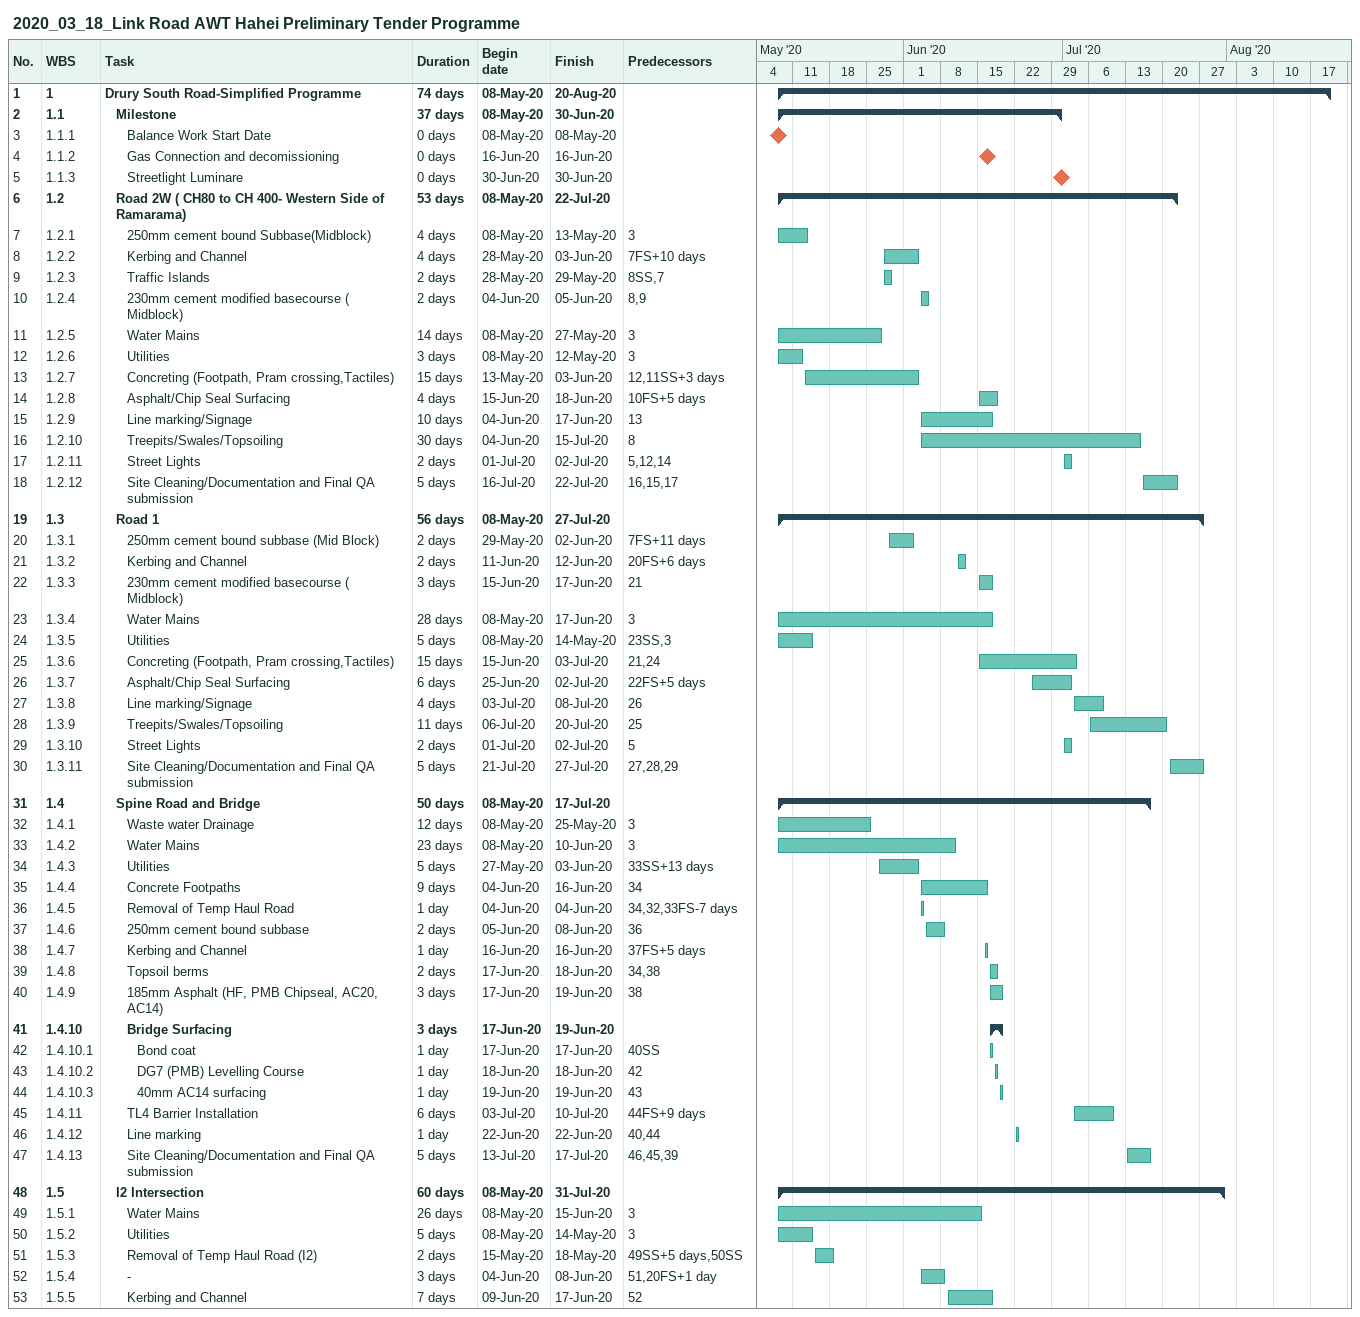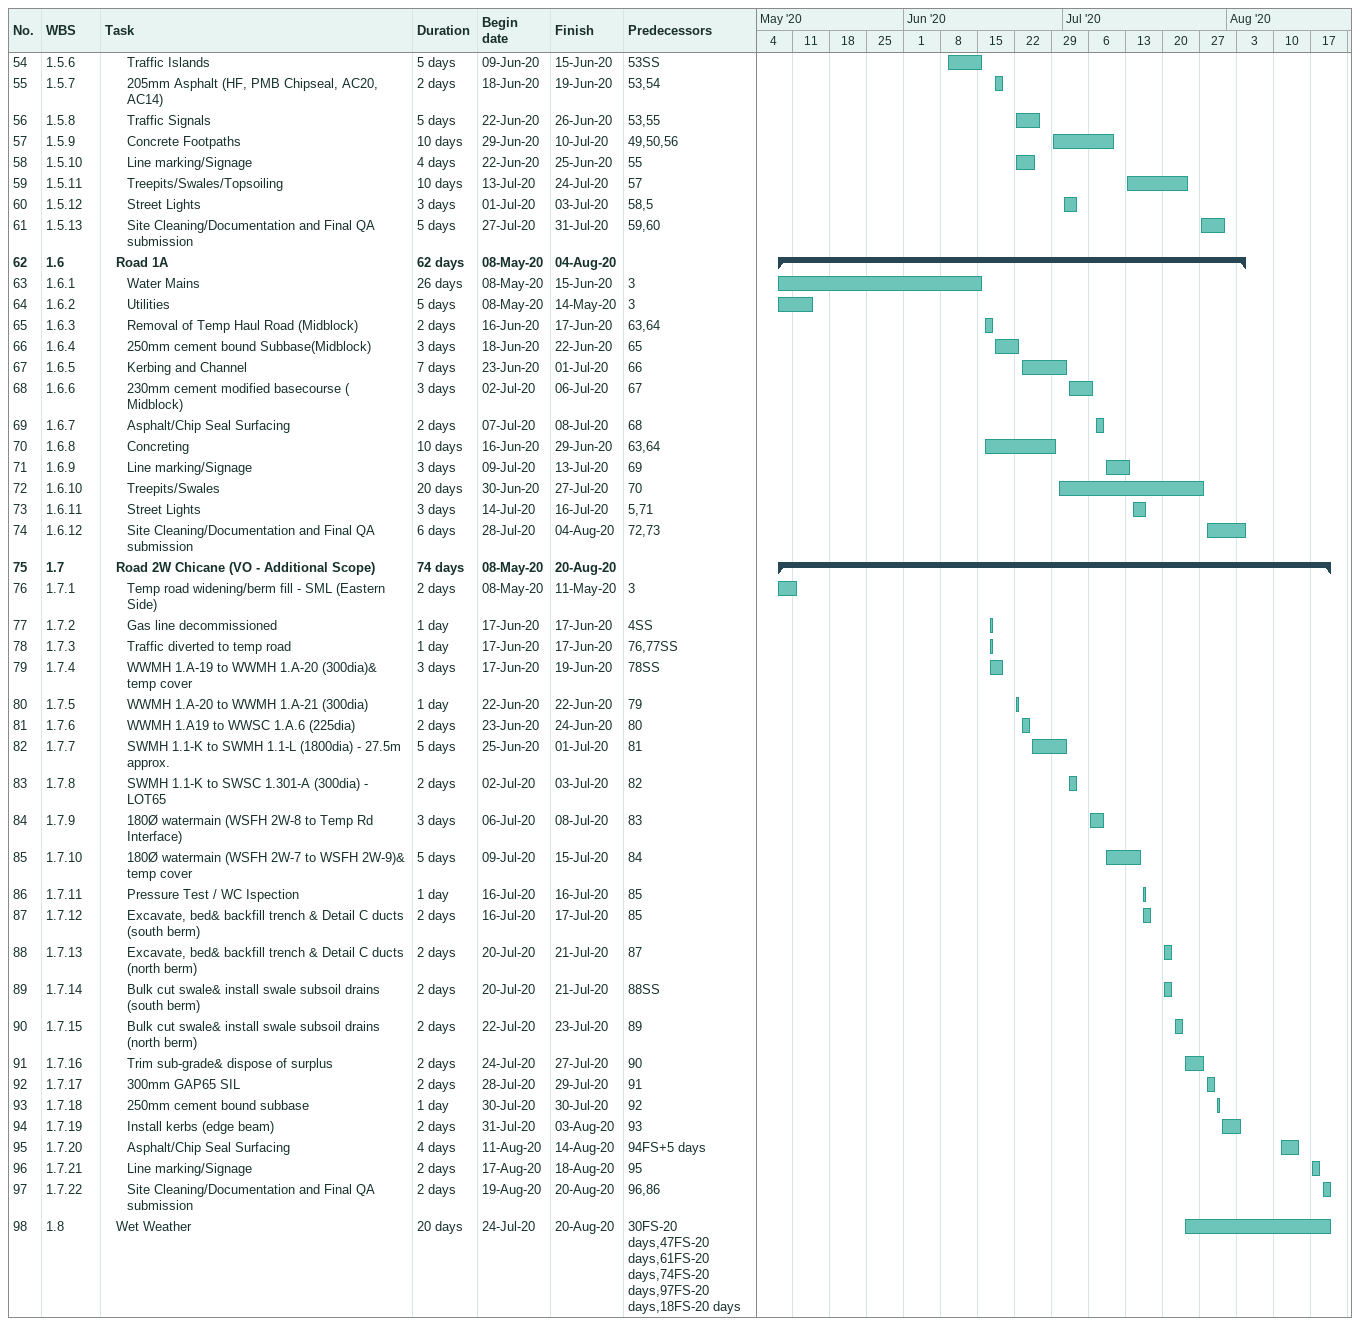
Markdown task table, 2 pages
2020_03_18_Link Road AWT Hahei Preliminary Tender Programme

| ID | WBS | Task | Duration | Start | Finish | Predecessors |
|---|---|---|---|---|---|---|
| 1 | 1 | **Drury South Road-Simplified Programme** | 74d | 2020-05-08 | 2020-08-20 |  |
| 2 | 1.1 | **Milestone** | 37d | 2020-05-08 | 2020-06-30 |  |
| 3 | 1.1.1 | Balance Work Start Date | 0d | 2020-05-08 | 2020-05-08 |  |
| 4 | 1.1.2 | Gas Connection and decomissioning | 0d | 2020-06-16 | 2020-06-16 |  |
| 5 | 1.1.3 | Streetlight Luminare | 0d | 2020-06-30 | 2020-06-30 |  |
| 6 | 1.2 | **Road 2W ( CH80 to CH 400- Western Side of Ramarama)** | 53d | 2020-05-08 | 2020-07-22 |  |
| 7 | 1.2.1 | 250mm cement bound Subbase(Midblock) | 4d | 2020-05-08 | 2020-05-13 | 3 |
| 8 | 1.2.2 | Kerbing and Channel | 4d | 2020-05-28 | 2020-06-03 | 7FS+10d |
| 9 | 1.2.3 | Traffic Islands | 2d | 2020-05-28 | 2020-05-29 | 8SS, 7 |
| 10 | 1.2.4 | 230mm cement modified basecourse ( Midblock) | 2d | 2020-06-04 | 2020-06-05 | 8, 9 |
| 11 | 1.2.5 | Water Mains | 14d | 2020-05-08 | 2020-05-27 | 3 |
| 12 | 1.2.6 | Utilities | 3d | 2020-05-08 | 2020-05-12 | 3 |
| 13 | 1.2.7 | Concreting (Footpath, Pram crossing,Tactiles) | 15d | 2020-05-13 | 2020-06-03 | 12, 11SS+3d |
| 14 | 1.2.8 | Asphalt/Chip Seal Surfacing | 4d | 2020-06-15 | 2020-06-18 | 10FS+5d |
| 15 | 1.2.9 | Line marking/Signage | 10d | 2020-06-04 | 2020-06-17 | 13 |
| 16 | 1.2.10 | Treepits/Swales/Topsoiling | 30d | 2020-06-04 | 2020-07-15 | 8 |
| 17 | 1.2.11 | Street Lights | 2d | 2020-07-01 | 2020-07-02 | 5, 12, 14 |
| 18 | 1.2.12 | Site Cleaning/Documentation and Final QA submission | 5d | 2020-07-16 | 2020-07-22 | 16, 15, 17 |
| 19 | 1.3 | **Road 1** | 56d | 2020-05-08 | 2020-07-27 |  |
| 20 | 1.3.1 | 250mm cement bound subbase (Mid Block) | 2d | 2020-05-29 | 2020-06-02 | 7FS+11d |
| 21 | 1.3.2 | Kerbing and Channel | 2d | 2020-06-11 | 2020-06-12 | 20FS+6d |
| 22 | 1.3.3 | 230mm cement modified basecourse ( Midblock) | 3d | 2020-06-15 | 2020-06-17 | 21 |
| 23 | 1.3.4 | Water Mains | 28d | 2020-05-08 | 2020-06-17 | 3 |
| 24 | 1.3.5 | Utilities | 5d | 2020-05-08 | 2020-05-14 | 23SS, 3 |
| 25 | 1.3.6 | Concreting (Footpath, Pram crossing,Tactiles) | 15d | 2020-06-15 | 2020-07-03 | 21, 24 |
| 26 | 1.3.7 | Asphalt/Chip Seal Surfacing | 6d | 2020-06-25 | 2020-07-02 | 22FS+5d |
| 27 | 1.3.8 | Line marking/Signage | 4d | 2020-07-03 | 2020-07-08 | 26 |
| 28 | 1.3.9 | Treepits/Swales/Topsoiling | 11d | 2020-07-06 | 2020-07-20 | 25 |
| 29 | 1.3.10 | Street Lights | 2d | 2020-07-01 | 2020-07-02 | 5 |
| 30 | 1.3.11 | Site Cleaning/Documentation and Final QA submission | 5d | 2020-07-21 | 2020-07-27 | 27, 28, 29 |
| 31 | 1.4 | **Spine Road and Bridge** | 50d | 2020-05-08 | 2020-07-17 |  |
| 32 | 1.4.1 | Waste water Drainage | 12d | 2020-05-08 | 2020-05-25 | 3 |
| 33 | 1.4.2 | Water Mains | 23d | 2020-05-08 | 2020-06-10 | 3 |
| 34 | 1.4.3 | Utilities | 5d | 2020-05-27 | 2020-06-03 | 33SS+13d |
| 35 | 1.4.4 | Concrete Footpaths | 9d | 2020-06-04 | 2020-06-16 | 34 |
| 36 | 1.4.5 | Removal of Temp Haul Road | 1d | 2020-06-04 | 2020-06-04 | 34, 32, 33FS-7d |
| 37 | 1.4.6 | 250mm cement bound subbase | 2d | 2020-06-05 | 2020-06-08 | 36 |
| 38 | 1.4.7 | Kerbing and Channel | 1d | 2020-06-16 | 2020-06-16 | 37FS+5d |
| 39 | 1.4.8 | Topsoil berms | 2d | 2020-06-17 | 2020-06-18 | 34, 38 |
| 40 | 1.4.9 | 185mm Asphalt (HF, PMB Chipseal, AC20, AC14) | 3d | 2020-06-17 | 2020-06-19 | 38 |
| 41 | 1.4.10 | **Bridge Surfacing** | 3d | 2020-06-17 | 2020-06-19 |  |
| 42 | 1.4.10.1 | Bond coat | 1d | 2020-06-17 | 2020-06-17 | 40SS |
| 43 | 1.4.10.2 | DG7 (PMB) Levelling Course | 1d | 2020-06-18 | 2020-06-18 | 42 |
| 44 | 1.4.10.3 | 40mm AC14 surfacing | 1d | 2020-06-19 | 2020-06-19 | 43 |
| 45 | 1.4.11 | TL4 Barrier Installation | 6d | 2020-07-03 | 2020-07-10 | 44FS+9d |
| 46 | 1.4.12 | Line marking | 1d | 2020-06-22 | 2020-06-22 | 40, 44 |
| 47 | 1.4.13 | Site Cleaning/Documentation and Final QA submission | 5d | 2020-07-13 | 2020-07-17 | 46, 45, 39 |
| 48 | 1.5 | **I2 Intersection** | 60d | 2020-05-08 | 2020-07-31 |  |
| 49 | 1.5.1 | Water Mains | 26d | 2020-05-08 | 2020-06-15 | 3 |
| 50 | 1.5.2 | Utilities | 5d | 2020-05-08 | 2020-05-14 | 3 |
| 51 | 1.5.3 | Removal of Temp Haul Road (I2) | 2d | 2020-05-15 | 2020-05-18 | 49SS+5d, 50SS |
| 52 | 1.5.4 | - | 3d | 2020-06-04 | 2020-06-08 | 51, 20FS+1d |
| 53 | 1.5.5 | Kerbing and Channel | 7d | 2020-06-09 | 2020-06-17 | 52 |
| 54 | 1.5.6 | Traffic Islands | 5d | 2020-06-09 | 2020-06-15 | 53SS |
| 55 | 1.5.7 | 205mm Asphalt (HF, PMB Chipseal, AC20, AC14) | 2d | 2020-06-18 | 2020-06-19 | 53, 54 |
| 56 | 1.5.8 | Traffic Signals | 5d | 2020-06-22 | 2020-06-26 | 53, 55 |
| 57 | 1.5.9 | Concrete Footpaths | 10d | 2020-06-29 | 2020-07-10 | 49, 50, 56 |
| 58 | 1.5.10 | Line marking/Signage | 4d | 2020-06-22 | 2020-06-25 | 55 |
| 59 | 1.5.11 | Treepits/Swales/Topsoiling | 10d | 2020-07-13 | 2020-07-24 | 57 |
| 60 | 1.5.12 | Street Lights | 3d | 2020-07-01 | 2020-07-03 | 58, 5 |
| 61 | 1.5.13 | Site Cleaning/Documentation and Final QA submission | 5d | 2020-07-27 | 2020-07-31 | 59, 60 |
| 62 | 1.6 | **Road 1A** | 62d | 2020-05-08 | 2020-08-04 |  |
| 63 | 1.6.1 | Water Mains | 26d | 2020-05-08 | 2020-06-15 | 3 |
| 64 | 1.6.2 | Utilities | 5d | 2020-05-08 | 2020-05-14 | 3 |
| 65 | 1.6.3 | Removal of Temp Haul Road (Midblock) | 2d | 2020-06-16 | 2020-06-17 | 63, 64 |
| 66 | 1.6.4 | 250mm cement bound Subbase(Midblock) | 3d | 2020-06-18 | 2020-06-22 | 65 |
| 67 | 1.6.5 | Kerbing and Channel | 7d | 2020-06-23 | 2020-07-01 | 66 |
| 68 | 1.6.6 | 230mm cement modified basecourse ( Midblock) | 3d | 2020-07-02 | 2020-07-06 | 67 |
| 69 | 1.6.7 | Asphalt/Chip Seal Surfacing | 2d | 2020-07-07 | 2020-07-08 | 68 |
| 70 | 1.6.8 | Concreting | 10d | 2020-06-16 | 2020-06-29 | 63, 64 |
| 71 | 1.6.9 | Line marking/Signage | 3d | 2020-07-09 | 2020-07-13 | 69 |
| 72 | 1.6.10 | Treepits/Swales | 20d | 2020-06-30 | 2020-07-27 | 70 |
| 73 | 1.6.11 | Street Lights | 3d | 2020-07-14 | 2020-07-16 | 5, 71 |
| 74 | 1.6.12 | Site Cleaning/Documentation and Final QA submission | 6d | 2020-07-28 | 2020-08-04 | 72, 73 |
| 75 | 1.7 | **Road 2W Chicane (VO - Additional Scope)** | 74d | 2020-05-08 | 2020-08-20 |  |
| 76 | 1.7.1 | Temp road widening/berm fill - SML (Eastern Side) | 2d | 2020-05-08 | 2020-05-11 | 3 |
| 77 | 1.7.2 | Gas line decommissioned | 1d | 2020-06-17 | 2020-06-17 | 4SS |
| 78 | 1.7.3 | Traffic diverted to temp road | 1d | 2020-06-17 | 2020-06-17 | 76, 77SS |
| 79 | 1.7.4 | WWMH 1.A-19 to WWMH 1.A-20 (300dia)& temp cover | 3d | 2020-06-17 | 2020-06-19 | 78SS |
| 80 | 1.7.5 | WWMH 1.A-20 to WWMH 1.A-21 (300dia) | 1d | 2020-06-22 | 2020-06-22 | 79 |
| 81 | 1.7.6 | WWMH 1.A19 to WWSC 1.A.6 (225dia) | 2d | 2020-06-23 | 2020-06-24 | 80 |
| 82 | 1.7.7 | SWMH 1.1-K to SWMH 1.1-L (1800dia) - 27.5m approx. | 5d | 2020-06-25 | 2020-07-01 | 81 |
| 83 | 1.7.8 | SWMH 1.1-K to SWSC 1.301-A (300dia) - LOT65 | 2d | 2020-07-02 | 2020-07-03 | 82 |
| 84 | 1.7.9 | 180Ø watermain (WSFH 2W-8 to Temp Rd Interface) | 3d | 2020-07-06 | 2020-07-08 | 83 |
| 85 | 1.7.10 | 180Ø watermain (WSFH 2W-7 to WSFH 2W-9)& temp cover | 5d | 2020-07-09 | 2020-07-15 | 84 |
| 86 | 1.7.11 | Pressure Test / WC Ispection | 1d | 2020-07-16 | 2020-07-16 | 85 |
| 87 | 1.7.12 | Excavate, bed& backfill trench & Detail C ducts (south berm) | 2d | 2020-07-16 | 2020-07-17 | 85 |
| 88 | 1.7.13 | Excavate, bed& backfill trench & Detail C ducts (north berm) | 2d | 2020-07-20 | 2020-07-21 | 87 |
| 89 | 1.7.14 | Bulk cut swale& install swale subsoil drains (south berm) | 2d | 2020-07-20 | 2020-07-21 | 88SS |
| 90 | 1.7.15 | Bulk cut swale& install swale subsoil drains (north berm) | 2d | 2020-07-22 | 2020-07-23 | 89 |
| 91 | 1.7.16 | Trim sub-grade& dispose of surplus | 2d | 2020-07-24 | 2020-07-27 | 90 |
| 92 | 1.7.17 | 300mm GAP65 SIL | 2d | 2020-07-28 | 2020-07-29 | 91 |
| 93 | 1.7.18 | 250mm cement bound subbase | 1d | 2020-07-30 | 2020-07-30 | 92 |
| 94 | 1.7.19 | Install kerbs (edge beam) | 2d | 2020-07-31 | 2020-08-03 | 93 |
| 95 | 1.7.20 | Asphalt/Chip Seal Surfacing | 4d | 2020-08-11 | 2020-08-14 | 94FS+5d |
| 96 | 1.7.21 | Line marking/Signage | 2d | 2020-08-17 | 2020-08-18 | 95 |
| 97 | 1.7.22 | Site Cleaning/Documentation and Final QA submission | 2d | 2020-08-19 | 2020-08-20 | 96, 86 |
| 98 | 1.8 | Wet Weather | 20d | 2020-07-24 | 2020-08-20 | 30FS-20d, 47FS-20d, 61FS-20d, 74FS-20d, 97FS-20d, 18FS-20d |
